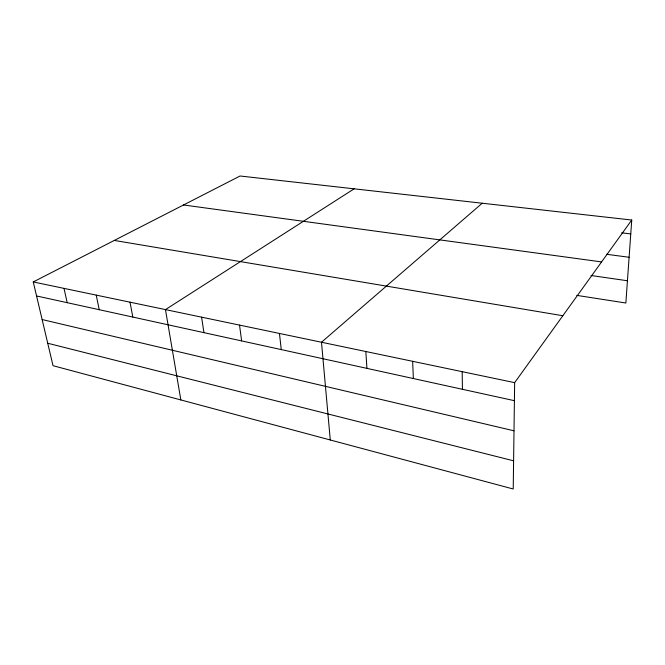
<?xml version="1.0" encoding="UTF-8"?>
<svg xmlns="http://www.w3.org/2000/svg" width="665" height="665" viewBox="0 0 665 665"><rect width="100%" height="100%" fill="white"/><g stroke="black" fill="none" stroke-linecap="round" stroke-linejoin="round"><path stroke-width="1" d="M631.75 220.032L514.652 382.649L513.222 488.999L53.034 365.692L33.25 281.943L240.082 176.001L631.75 220.032L625.856 303.016L576.755 295.368M482.208 203.224L321.486 342.242L330.281 439.981M354.129 188.827L165.46 309.607L180.847 399.939M621.675 232.816L630.761 233.905M606.58 254.288L629.107 257.264M183.515 204.978L601.584 261.919M591.044 275.501L627.436 280.755M114.305 240.431L562.831 315.734M33.25 281.943L514.652 382.649M36.567 295.967L514.411 400.687M42.136 319.549L514.003 430.812M47.73 343.248L513.604 460.82M64.015 288.386L67.182 302.683M96.234 295.127L99.226 309.699M130.016 302.184L132.809 317.064M201.586 317.163L203.939 332.65M239.533 325.102L241.628 340.912M279.45 333.448L281.262 349.591M365.825 351.519L366.947 368.377M412.649 361.311L413.364 378.543M462.175 371.669L462.441 389.299"/></g></svg>
